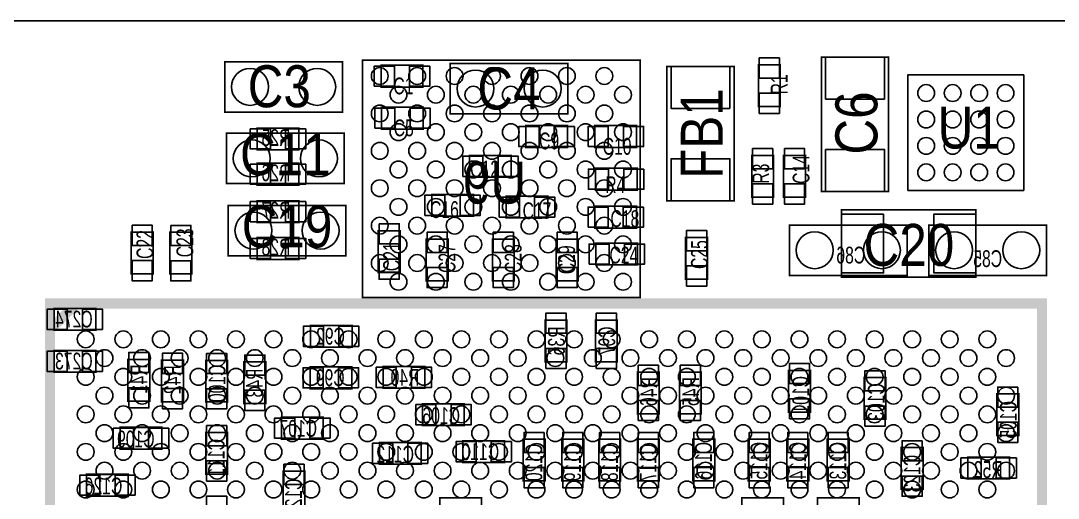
# Model space of a CAD drawing. Extents: x -1181 to 984, y -394 to 394.
# Drawn here: x -280 to 338, y 109 to 394 of the extents above; entities that cross this region are included whole.
import ezdxf
from ezdxf.enums import TextEntityAlignment as Align

# ---------------------------------------------------------------- set-up
doc = ezdxf.new("R2010")
doc.units = 0
for name, color, linetype in [('BG_OUTLINE', 1, 'CONTINUOUS'), ('PG_ASSEMBLY_BOTTOM', 2, 'CONTINUOUS'), ('PG_ASSEMBLY_TOP', 3, 'CONTINUOUS'), ('PIN_BOTTOM', 5, 'CONTINUOUS'), ('PIN_TOP', 4, 'CONTINUOUS'), ('RD_ASSEMBLY_BOTTOM', 6, 'CONTINUOUS'), ('RD_ASSEMBLY_TOP', 7, 'CONTINUOUS')]:
    doc.layers.add(name, color=color, linetype=linetype)

msp = doc.modelspace()

# ---------------------------------------------------------------- linework, layer by layer
at = {"layer": 'BG_OUTLINE'}
msp.add_lwpolyline([(984.25, -393.7), (984.25, 393.7), (-1181.1, 393.7), (-1181.1, -393.7)], close=True, dxfattribs=at)
at = {"layer": 'PG_ASSEMBLY_BOTTOM', "const_width": 1}
for points in [[(89.18, 228.83), (-76.18, 228.83), (-76.18, 370.17), (89.18, 370.17)], [(-138.87, 316.8), (-114.07, 316.8), (-114.07, 329.8), (-138.87, 329.8)], [(-138.87, 295.8), (-114.07, 295.8), (-114.07, 308.8), (-138.87, 308.8)], [(-138.87, 273.5), (-114.07, 273.5), (-114.07, 286.5), (-138.87, 286.5)], [(248, 272), (178, 272), (178, 242), (248, 242)], [(261, 242), (331, 242), (331, 272), (261, 272)], [(-138.87, 251.5), (-114.07, 251.5), (-114.07, 264.5), (-138.87, 264.5)], [(-235, 222.3), (-259.8, 222.3), (-259.8, 209.3), (-235, 209.3)], [(-82.41, 212.2), (-107.21, 212.2), (-107.21, 199.2), (-82.41, 199.2)], [(45.5, 190.6), (45.5, 215.4), (32.5, 215.4), (32.5, 190.6)], [(75.5, 190.6), (75.5, 215.4), (62.5, 215.4), (62.5, 190.6)], [(-235, 197.3), (-259.8, 197.3), (-259.8, 184.3), (-235, 184.3)], [(-202.8, 167.17), (-202.8, 191.97), (-215.8, 191.97), (-215.8, 167.17)], [(-182.8, 166.71), (-182.8, 191.51), (-195.8, 191.51), (-195.8, 166.71)], [(-156.5, 166.6), (-156.5, 191.4), (-169.5, 191.4), (-169.5, 166.6)], [(-133.8, 165.67), (-133.8, 190.47), (-146.8, 190.47), (-146.8, 165.67)], [(-82.6, 187.5), (-107.4, 187.5), (-107.4, 174.5), (-82.6, 174.5)], [(-63.95, 174.8), (-39.15, 174.8), (-39.15, 187.8), (-63.95, 187.8)], [(190.5, 160.6), (190.5, 185.4), (177.5, 185.4), (177.5, 160.6)], [(100.5, 159.6), (100.5, 184.4), (87.5, 184.4), (87.5, 159.6)], [(125.5, 159.6), (125.5, 184.4), (112.5, 184.4), (112.5, 159.6)], [(235.41, 156.3), (235.41, 181.1), (222.41, 181.1), (222.41, 156.3)], [(301.5, 171.4), (301.5, 146.6), (314.5, 146.6), (314.5, 171.4)], [(-40.4, 152.5), (-15.6, 152.5), (-15.6, 165.5), (-40.4, 165.5)], [(-99.6, 157.5), (-124.4, 157.5), (-124.4, 144.5), (-99.6, 144.5)], [(-220.4, 138.5), (-195.6, 138.5), (-195.6, 151.5), (-220.4, 151.5)], [(-169.5, 148.4), (-169.5, 123.6), (-156.5, 123.6), (-156.5, 148.4)], [(-41.3, 142.49), (-66.1, 142.49), (-66.1, 129.49), (-41.3, 129.49)], [(8.4, 143.5), (-16.4, 143.5), (-16.4, 130.5), (8.4, 130.5)], [(19.5, 144.4), (19.5, 119.6), (32.5, 119.6), (32.5, 144.4)], [(42.5, 144.4), (42.5, 119.6), (55.5, 119.6), (55.5, 144.4)], [(64.5, 144.4), (64.5, 119.6), (77.5, 119.6), (77.5, 144.4)], [(87.5, 144.4), (87.5, 119.6), (100.5, 119.6), (100.5, 144.4)], [(120.5, 144.4), (120.5, 119.6), (133.5, 119.6), (133.5, 144.4)], [(153.5, 144.4), (153.5, 119.6), (166.5, 119.6), (166.5, 144.4)], [(176.5, 144.4), (176.5, 119.6), (189.5, 119.6), (189.5, 144.4)], [(200.5, 144.4), (200.5, 119.6), (213.5, 119.6), (213.5, 144.4)], [(244.5, 139.4), (244.5, 114.6), (257.5, 114.6), (257.5, 139.4)], [(284.15, 120.8), (308.95, 120.8), (308.95, 133.8), (284.15, 133.8)], [(-215.6, 123.5), (-240.4, 123.5), (-240.4, 110.5), (-215.6, 110.5)], [(-110.5, 100.6), (-110.5, 125.4), (-123.5, 125.4), (-123.5, 100.6)], [(-5.3, 109.43), (-30.1, 109.43), (-30.1, 96.43), (-5.3, 96.43)], [(149.6, 96.5), (174.4, 96.5), (174.4, 109.5), (149.6, 109.5)], [(194.6, 96.5), (219.4, 96.5), (219.4, 109.5), (194.6, 109.5)]]:
    msp.add_lwpolyline(points, close=True, dxfattribs=at)
at = {"layer": 'PG_ASSEMBLY_TOP'}
for points, const_width in [([(197, 292), (197, 372), (237, 372), (237, 292)], 1), ([(-158.14, 369.3), (-88.14, 369.3), (-88.14, 339.3), (-158.14, 339.3)], 1), ([(-65.03, 367.2), (-40.23, 367.2), (-40.23, 354.2), (-65.03, 354.2)], 1), ([(-23.9, 368.3), (46.1, 368.3), (46.1, 338.3), (-23.9, 338.3)], 1), ([(145, 366.5), (145, 286.5), (105, 286.5), (105, 366.5)], 1), ([(159.5, 342.6), (159.5, 367.4), (172.5, 367.4), (172.5, 342.6)], 1), ([(-64.81, 342.2), (-40.01, 342.2), (-40.01, 329.2), (-64.81, 329.2)], 1), ([(45.85, 318.2), (21.05, 318.2), (21.05, 331.2), (45.85, 331.2)], 1), ([(62.19, 331.2), (86.99, 331.2), (86.99, 318.2), (62.19, 318.2)], 1), ([(-87.1, 296.7), (-157.1, 296.7), (-157.1, 326.7), (-87.1, 326.7)], 1), ([(-12.4, 313.5), (12.4, 313.5), (12.4, 300.5), (-12.4, 300.5)], 1), ([(168.5, 313.4), (168.5, 288.6), (155.5, 288.6), (155.5, 313.4)], 1), ([(187.5, 313.4), (187.5, 288.6), (174.5, 288.6), (174.5, 313.4)], 1), ([(87.25, 292.8), (62.45, 292.8), (62.45, 305.8), (87.25, 305.8)], 1), ([(-34.99, 290.2), (-10.19, 290.2), (-10.19, 277.2), (-34.99, 277.2)], 1), ([(-86.1, 253.7), (-156.1, 253.7), (-156.1, 283.7), (-86.1, 283.7)], 1), ([(9.31, 289.2), (34.11, 289.2), (34.11, 276.2), (9.31, 276.2)], 1), ([(62.17, 283.2), (86.97, 283.2), (86.97, 270.2), (62.17, 270.2)], 1), ([(209, 281), (289, 281), (289, 241), (209, 241)], 1), ([(-200.8, 267.73), (-200.8, 242.93), (-213.8, 242.93), (-213.8, 267.73)], 1), ([(-177.8, 267.67), (-177.8, 242.87), (-190.8, 242.87), (-190.8, 267.67)], 1), ([(-53.8, 268.63), (-53.8, 243.83), (-66.8, 243.83), (-66.8, 268.63)], 1), ([(-38.2, 238.83), (-38.2, 263.63), (-25.2, 263.63), (-25.2, 238.83)], 1), ([(1.2, 238.83), (1.2, 263.63), (14.2, 263.63), (14.2, 238.83)], 1), ([(52.2, 263.63), (52.2, 238.83), (39.2, 238.83), (39.2, 263.63)], 1), ([(62.81, 261.2), (87.61, 261.2), (87.61, 248.2), (62.81, 248.2)], 1), ([(129.2, 264.57), (129.2, 239.77), (116.2, 239.77), (116.2, 264.57)], 1), ([(-262.28, 225.28), (-262.28, -365.28), (328.28, -365.28), (328.28, 225.28)], 6)]:
    msp.add_lwpolyline(points, close=True, dxfattribs=dict(at, const_width=const_width))
for points in [[(317.5, 361.5), (248.5, 361.5), (248.5, 292.5)], [(317.5, 292.5), (317.5, 361.5)], [(248.5, 292.5), (317.5, 292.5)]]:
    msp.add_lwpolyline(points, dxfattribs=at)
at = {"layer": 'PG_ASSEMBLY_TOP', "const_width": 6}
msp.add_lwpolyline([(-262.28, 205.59), (-262.28, 209.53), (-246.53, 225.28)], dxfattribs=at)
at = {"layer": 'PIN_BOTTOM'}
for points in [[(-142.98, 329.3), (-142.98, 317.3), (-130.98, 317.3), (-130.98, 329.3)], [(-121.96, 329.3), (-121.96, 317.3), (-109.96, 317.3), (-109.96, 329.3)], [(-142.98, 308.3), (-142.98, 296.3), (-130.98, 296.3), (-130.98, 308.3)], [(-121.96, 308.3), (-121.96, 296.3), (-109.96, 296.3), (-109.96, 308.3)], [(-142.98, 286), (-142.98, 274), (-130.98, 274), (-130.98, 286)], [(-121.96, 286), (-121.96, 274), (-109.96, 274), (-109.96, 286)], [(-142.98, 264), (-142.98, 252), (-130.98, 252), (-130.98, 264)], [(-121.96, 264), (-121.96, 252), (-109.96, 252), (-109.96, 264)], [(-251.91, 209.8), (-251.91, 221.8), (-263.91, 221.8), (-263.91, 209.8)], [(-230.89, 209.8), (-230.89, 221.8), (-242.89, 221.8), (-242.89, 209.8)], [(33, 207.51), (45, 207.51), (45, 219.51), (33, 219.51)], [(63, 207.51), (75, 207.51), (75, 219.51), (63, 219.51)], [(-99.32, 199.7), (-99.32, 211.7), (-111.32, 211.7), (-111.32, 199.7)], [(-78.3, 199.7), (-78.3, 211.7), (-90.3, 211.7), (-90.3, 199.7)], [(33, 186.49), (45, 186.49), (45, 198.49), (33, 198.49)], [(63, 186.49), (75, 186.49), (75, 198.49), (63, 198.49)], [(-251.91, 184.8), (-251.91, 196.8), (-263.91, 196.8), (-263.91, 184.8)], [(-230.89, 184.8), (-230.89, 196.8), (-242.89, 196.8), (-242.89, 184.8)], [(-215.3, 184.08), (-203.3, 184.08), (-203.3, 196.08), (-215.3, 196.08)], [(-195.3, 183.62), (-183.3, 183.62), (-183.3, 195.62), (-195.3, 195.62)], [(-169, 183.51), (-157, 183.51), (-157, 195.51), (-169, 195.51)], [(-146.3, 182.58), (-134.3, 182.58), (-134.3, 194.58), (-146.3, 194.58)], [(-99.51, 175), (-99.51, 187), (-111.51, 187), (-111.51, 175)], [(-78.49, 175), (-78.49, 187), (-90.49, 187), (-90.49, 175)], [(-68.06, 187.3), (-68.06, 175.3), (-56.06, 175.3), (-56.06, 187.3)], [(-47.04, 187.3), (-47.04, 175.3), (-35.04, 175.3), (-35.04, 187.3)], [(88, 176.51), (100, 176.51), (100, 188.51), (88, 188.51)], [(113, 176.51), (125, 176.51), (125, 188.51), (113, 188.51)], [(178, 177.51), (190, 177.51), (190, 189.51), (178, 189.51)], [(222.91, 173.21), (234.91, 173.21), (234.91, 185.21), (222.91, 185.21)], [(-215.3, 163.06), (-203.3, 163.06), (-203.3, 175.06), (-215.3, 175.06)], [(-195.3, 162.6), (-183.3, 162.6), (-183.3, 174.6), (-195.3, 174.6)], [(-169, 162.49), (-157, 162.49), (-157, 174.49), (-169, 174.49)], [(-146.3, 161.56), (-134.3, 161.56), (-134.3, 173.56), (-146.3, 173.56)], [(314, 175.51), (302, 175.51), (302, 163.51), (314, 163.51)], [(88, 155.49), (100, 155.49), (100, 167.49), (88, 167.49)], [(113, 155.49), (125, 155.49), (125, 167.49), (113, 167.49)], [(178, 156.49), (190, 156.49), (190, 168.49), (178, 168.49)], [(-44.51, 165), (-44.51, 153), (-32.51, 153), (-32.51, 165)], [(-23.49, 165), (-23.49, 153), (-11.49, 153), (-11.49, 165)], [(222.91, 152.19), (234.91, 152.19), (234.91, 164.19), (222.91, 164.19)], [(-116.51, 145), (-116.51, 157), (-128.51, 157), (-128.51, 145)], [(-95.49, 145), (-95.49, 157), (-107.49, 157), (-107.49, 145)], [(314, 154.49), (302, 154.49), (302, 142.49), (314, 142.49)], [(-224.51, 151), (-224.51, 139), (-212.51, 139), (-212.51, 151)], [(-203.49, 151), (-203.49, 139), (-191.49, 139), (-191.49, 151)], [(-157, 152.51), (-169, 152.51), (-169, 140.51), (-157, 140.51)], [(32, 148.51), (20, 148.51), (20, 136.51), (32, 136.51)], [(55, 148.51), (43, 148.51), (43, 136.51), (55, 136.51)], [(77, 148.51), (65, 148.51), (65, 136.51), (77, 136.51)], [(100, 148.51), (88, 148.51), (88, 136.51), (100, 136.51)], [(133, 148.51), (121, 148.51), (121, 136.51), (133, 136.51)], [(166, 148.51), (154, 148.51), (154, 136.51), (166, 136.51)], [(189, 148.51), (177, 148.51), (177, 136.51), (189, 136.51)], [(213, 148.51), (201, 148.51), (201, 136.51), (213, 136.51)], [(-8.51, 131), (-8.51, 143), (-20.51, 143), (-20.51, 131)], [(12.51, 131), (12.51, 143), (0.51, 143), (0.51, 131)], [(257, 143.51), (245, 143.51), (245, 131.51), (257, 131.51)], [(-58.21, 129.99), (-58.21, 141.99), (-70.21, 141.99), (-70.21, 129.99)], [(-37.19, 129.99), (-37.19, 141.99), (-49.19, 141.99), (-49.19, 129.99)], [(-157, 131.49), (-169, 131.49), (-169, 119.49), (-157, 119.49)], [(280.04, 133.3), (280.04, 121.3), (292.04, 121.3), (292.04, 133.3)], [(301.06, 133.3), (301.06, 121.3), (313.06, 121.3), (313.06, 133.3)], [(-123, 117.51), (-111, 117.51), (-111, 129.51), (-123, 129.51)], [(32, 127.49), (20, 127.49), (20, 115.49), (32, 115.49)], [(55, 127.49), (43, 127.49), (43, 115.49), (55, 115.49)], [(77, 127.49), (65, 127.49), (65, 115.49), (77, 115.49)], [(100, 127.49), (88, 127.49), (88, 115.49), (100, 115.49)], [(133, 127.49), (121, 127.49), (121, 115.49), (133, 115.49)], [(166, 127.49), (154, 127.49), (154, 115.49), (166, 115.49)], [(189, 127.49), (177, 127.49), (177, 115.49), (189, 115.49)], [(213, 127.49), (201, 127.49), (201, 115.49), (213, 115.49)], [(-232.51, 111), (-232.51, 123), (-244.51, 123), (-244.51, 111)], [(-211.49, 111), (-211.49, 123), (-223.49, 123), (-223.49, 111)], [(257, 122.49), (245, 122.49), (245, 110.49), (257, 110.49)], [(-157, 110.51), (-169, 110.51), (-169, 98.51), (-157, 98.51)]]:
    msp.add_lwpolyline(points, close=True, dxfattribs=at)
for centre, radius in [((-65.92, 360.78), 5), ((-43.64, 360.78), 5), ((-21.35, 360.78), 5), ((0.93, 360.78), 5), ((23.21, 360.78), 5), ((45.5, 360.78), 5), ((67.78, 360.78), 5), ((-54.78, 349.64), 5), ((-32.5, 349.64), 5), ((-10.21, 349.64), 5), ((12.07, 349.64), 5), ((34.35, 349.64), 5), ((56.64, 349.64), 5), ((78.92, 349.64), 5), ((-65.92, 338.5), 5), ((-43.64, 338.5), 5), ((-21.35, 338.5), 5), ((0.93, 338.5), 5), ((23.21, 338.5), 5), ((45.5, 338.5), 5), ((67.78, 338.5), 5), ((-54.78, 327.35), 5), ((-32.5, 327.35), 5), ((-10.21, 327.35), 5), ((12.07, 327.35), 5), ((34.35, 327.35), 5), ((56.64, 327.35), 5), ((78.92, 327.35), 5), ((-65.92, 316.21), 5), ((-43.64, 316.21), 5), ((-21.35, 316.21), 5), ((0.93, 316.21), 5), ((23.21, 316.21), 5), ((45.5, 316.21), 5), ((67.78, 316.21), 5), ((-54.78, 305.07), 5), ((-32.5, 305.07), 5), ((-10.21, 305.07), 5), ((12.07, 305.07), 5), ((34.35, 305.07), 5), ((56.64, 305.07), 5), ((78.92, 305.07), 5), ((-65.92, 293.93), 5), ((-43.64, 293.93), 5), ((-21.35, 293.93), 5), ((0.93, 293.93), 5), ((23.21, 293.93), 5), ((45.5, 293.93), 5), ((67.78, 293.93), 5), ((-54.78, 282.79), 5), ((-32.5, 282.79), 5), ((-10.21, 282.79), 5), ((12.07, 282.79), 5), ((34.35, 282.79), 5), ((56.64, 282.79), 5), ((78.92, 282.79), 5), ((-65.92, 271.65), 5), ((-43.64, 271.65), 5), ((-21.35, 271.65), 5), ((0.93, 271.65), 5), ((23.21, 271.65), 5), ((45.5, 271.65), 5), ((67.78, 271.65), 5), ((193, 257), 11), ((233, 257), 11), ((276, 257), 11), ((316, 257), 11), ((-54.78, 260.5), 5), ((-32.5, 260.5), 5), ((-10.21, 260.5), 5), ((12.07, 260.5), 5), ((34.35, 260.5), 5), ((56.64, 260.5), 5), ((78.92, 260.5), 5), ((-65.92, 249.36), 5), ((-43.64, 249.36), 5), ((-21.35, 249.36), 5), ((0.93, 249.36), 5), ((23.21, 249.36), 5), ((45.5, 249.36), 5), ((67.78, 249.36), 5), ((-54.78, 238.22), 5), ((-32.5, 238.22), 5), ((-10.21, 238.22), 5), ((12.07, 238.22), 5), ((34.35, 238.22), 5), ((56.64, 238.22), 5), ((78.92, 238.22), 5)]:
    msp.add_circle(centre, radius, dxfattribs=at)
at = {"layer": 'PIN_TOP'}
for points in [[(172, 359.51), (160, 359.51), (160, 371.51), (172, 371.51)], [(199.5, 372), (234.5, 372), (234.5, 347), (199.5, 347)], [(-69.14, 354.7), (-69.14, 366.7), (-57.14, 366.7), (-57.14, 354.7)], [(-48.12, 354.7), (-48.12, 366.7), (-36.12, 366.7), (-36.12, 354.7)], [(142.5, 341.5), (107.5, 341.5), (107.5, 366.5), (142.5, 366.5)], [(172, 338.49), (160, 338.49), (160, 350.49), (172, 350.49)], [(-68.92, 329.7), (-68.92, 341.7), (-56.92, 341.7), (-56.92, 329.7)], [(-47.9, 329.7), (-47.9, 341.7), (-35.9, 341.7), (-35.9, 329.7)], [(28.94, 330.7), (28.94, 318.7), (16.94, 318.7), (16.94, 330.7)], [(49.96, 330.7), (49.96, 318.7), (37.96, 318.7), (37.96, 330.7)], [(58.08, 318.7), (58.08, 330.7), (70.08, 330.7), (70.08, 318.7)], [(79.1, 318.7), (79.1, 330.7), (91.1, 330.7), (91.1, 318.7)], [(156, 317.51), (168, 317.51), (168, 305.51), (156, 305.51)], [(175, 317.51), (187, 317.51), (187, 305.51), (175, 305.51)], [(199.5, 317), (234.5, 317), (234.5, 292), (199.5, 292)], [(-16.51, 301), (-16.51, 313), (-4.51, 313), (-4.51, 301)], [(4.51, 301), (4.51, 313), (16.51, 313), (16.51, 301)], [(142.5, 286.5), (107.5, 286.5), (107.5, 311.5), (142.5, 311.5)], [(70.34, 305.3), (70.34, 293.3), (58.34, 293.3), (58.34, 305.3)], [(91.36, 305.3), (91.36, 293.3), (79.36, 293.3), (79.36, 305.3)], [(156, 296.49), (168, 296.49), (168, 284.49), (156, 284.49)], [(175, 296.49), (187, 296.49), (187, 284.49), (175, 284.49)], [(-39.1, 277.7), (-39.1, 289.7), (-27.1, 289.7), (-27.1, 277.7)], [(-18.08, 277.7), (-18.08, 289.7), (-6.08, 289.7), (-6.08, 277.7)], [(5.2, 276.7), (5.2, 288.7), (17.2, 288.7), (17.2, 276.7)], [(26.22, 276.7), (26.22, 288.7), (38.22, 288.7), (38.22, 276.7)], [(58.06, 270.7), (58.06, 282.7), (70.06, 282.7), (70.06, 270.7)], [(79.08, 270.7), (79.08, 282.7), (91.08, 282.7), (91.08, 270.7)], [(234, 278.5), (234, 243.5), (209, 243.5), (209, 278.5)], [(289, 278.5), (289, 243.5), (264, 243.5), (264, 278.5)], [(-213.3, 271.84), (-201.3, 271.84), (-201.3, 259.84), (-213.3, 259.84)], [(-190.3, 271.78), (-178.3, 271.78), (-178.3, 259.78), (-190.3, 259.78)], [(-66.3, 272.74), (-54.3, 272.74), (-54.3, 260.74), (-66.3, 260.74)], [(-25.7, 255.74), (-37.7, 255.74), (-37.7, 267.74), (-25.7, 267.74)], [(13.7, 255.74), (1.7, 255.74), (1.7, 267.74), (13.7, 267.74)], [(39.7, 267.74), (51.7, 267.74), (51.7, 255.74), (39.7, 255.74)], [(116.7, 268.68), (128.7, 268.68), (128.7, 256.68), (116.7, 256.68)], [(58.7, 248.7), (58.7, 260.7), (70.7, 260.7), (70.7, 248.7)], [(79.72, 248.7), (79.72, 260.7), (91.72, 260.7), (91.72, 248.7)], [(-213.3, 250.82), (-201.3, 250.82), (-201.3, 238.82), (-213.3, 238.82)], [(-190.3, 250.76), (-178.3, 250.76), (-178.3, 238.76), (-190.3, 238.76)], [(-66.3, 251.72), (-54.3, 251.72), (-54.3, 239.72), (-66.3, 239.72)], [(116.7, 247.66), (128.7, 247.66), (128.7, 235.66), (116.7, 235.66)], [(-25.7, 234.72), (-37.7, 234.72), (-37.7, 246.72), (-25.7, 246.72)], [(13.7, 234.72), (1.7, 234.72), (1.7, 246.72), (13.7, 246.72)], [(39.7, 246.72), (51.7, 246.72), (51.7, 234.72), (39.7, 234.72)]]:
    msp.add_lwpolyline(points, close=True, dxfattribs=at)
for centre, radius in [((-143.14, 354.3), 11), ((-103.14, 354.3), 11), ((-8.9, 353.3), 11), ((31.1, 353.3), 11), ((259.38, 350.63), 5), ((275.13, 350.63), 5), ((290.88, 350.63), 5), ((306.63, 350.63), 5), ((259.38, 334.88), 5), ((275.13, 334.88), 5), ((290.88, 334.88), 5), ((306.63, 334.88), 5), ((-142.1, 311.7), 11), ((-102.1, 311.7), 11), ((259.38, 319.13), 5), ((275.13, 319.13), 5), ((290.88, 319.13), 5), ((306.63, 319.13), 5), ((259.38, 303.38), 5), ((275.13, 303.38), 5), ((290.88, 303.38), 5), ((306.63, 303.38), 5), ((-141.1, 268.7), 11), ((-101.1, 268.7), 11), ((-240.94, 203.94), 5), ((-218.57, 203.94), 5), ((-196.21, 203.94), 5), ((-173.85, 203.94), 5), ((-151.49, 203.94), 5), ((-129.13, 203.94), 5), ((-106.76, 203.94), 5), ((-84.4, 203.94), 5), ((-62.04, 203.94), 5), ((-39.68, 203.94), 5), ((-17.31, 203.94), 5), ((5.05, 203.94), 5), ((27.41, 203.94), 5), ((49.77, 203.94), 5), ((72.13, 203.94), 5), ((94.5, 203.94), 5), ((116.86, 203.94), 5), ((139.22, 203.94), 5), ((161.58, 203.94), 5), ((183.94, 203.94), 5), ((206.31, 203.94), 5), ((228.67, 203.94), 5), ((251.03, 203.94), 5), ((273.39, 203.94), 5), ((295.76, 203.94), 5), ((-229.76, 192.76), 5), ((-207.39, 192.76), 5), ((-185.03, 192.76), 5), ((-162.67, 192.76), 5), ((-140.31, 192.76), 5), ((-117.94, 192.76), 5), ((-95.58, 192.76), 5), ((-73.22, 192.76), 5), ((-50.86, 192.76), 5), ((-28.5, 192.76), 5), ((-6.13, 192.76), 5), ((16.23, 192.76), 5), ((38.59, 192.76), 5), ((60.95, 192.76), 5), ((83.31, 192.76), 5), ((105.68, 192.76), 5), ((128.04, 192.76), 5), ((150.4, 192.76), 5), ((172.76, 192.76), 5), ((195.13, 192.76), 5), ((217.49, 192.76), 5), ((239.85, 192.76), 5), ((262.21, 192.76), 5), ((284.57, 192.76), 5), ((306.94, 192.76), 5), ((-240.94, 181.57), 5), ((-218.57, 181.57), 5), ((-196.21, 181.57), 5), ((-173.85, 181.57), 5), ((-151.49, 181.57), 5), ((-129.13, 181.57), 5), ((-106.76, 181.57), 5), ((-84.4, 181.57), 5), ((-62.04, 181.57), 5), ((-39.68, 181.57), 5), ((-17.31, 181.57), 5), ((5.05, 181.57), 5), ((27.41, 181.57), 5), ((49.77, 181.57), 5), ((72.13, 181.57), 5), ((94.5, 181.57), 5), ((116.86, 181.57), 5), ((139.22, 181.57), 5), ((161.58, 181.57), 5), ((183.94, 181.57), 5), ((206.31, 181.57), 5), ((228.67, 181.57), 5), ((251.03, 181.57), 5), ((273.39, 181.57), 5), ((295.76, 181.57), 5), ((-229.76, 170.39), 5), ((-207.39, 170.39), 5), ((-185.03, 170.39), 5), ((-162.67, 170.39), 5), ((-140.31, 170.39), 5), ((-117.94, 170.39), 5), ((-95.58, 170.39), 5), ((-73.22, 170.39), 5), ((-50.86, 170.39), 5), ((-28.5, 170.39), 5), ((-6.13, 170.39), 5), ((16.23, 170.39), 5), ((38.59, 170.39), 5), ((60.95, 170.39), 5), ((83.31, 170.39), 5), ((105.68, 170.39), 5), ((128.04, 170.39), 5), ((150.4, 170.39), 5), ((172.76, 170.39), 5), ((195.13, 170.39), 5), ((217.49, 170.39), 5), ((239.85, 170.39), 5), ((262.21, 170.39), 5), ((284.57, 170.39), 5), ((306.94, 170.39), 5), ((-240.94, 159.21), 5), ((-218.57, 159.21), 5), ((-196.21, 159.21), 5), ((-173.85, 159.21), 5), ((-151.49, 159.21), 5), ((-129.13, 159.21), 5), ((-106.76, 159.21), 5), ((-84.4, 159.21), 5), ((-62.04, 159.21), 5), ((-39.68, 159.21), 5), ((-17.31, 159.21), 5), ((5.05, 159.21), 5), ((27.41, 159.21), 5), ((49.77, 159.21), 5), ((72.13, 159.21), 5), ((94.5, 159.21), 5), ((116.86, 159.21), 5), ((139.22, 159.21), 5), ((161.58, 159.21), 5), ((183.94, 159.21), 5), ((206.31, 159.21), 5), ((228.67, 159.21), 5), ((251.03, 159.21), 5), ((273.39, 159.21), 5), ((295.76, 159.21), 5), ((-229.76, 148.03), 5), ((-207.39, 148.03), 5), ((-185.03, 148.03), 5), ((-162.67, 148.03), 5), ((-140.31, 148.03), 5), ((-117.94, 148.03), 5), ((-95.58, 148.03), 5), ((-73.22, 148.03), 5), ((-50.86, 148.03), 5), ((-28.5, 148.03), 5), ((-6.13, 148.03), 5), ((16.23, 148.03), 5), ((38.59, 148.03), 5), ((60.95, 148.03), 5), ((83.31, 148.03), 5), ((105.68, 148.03), 5), ((128.04, 148.03), 5), ((150.4, 148.03), 5), ((172.76, 148.03), 5), ((195.13, 148.03), 5), ((217.49, 148.03), 5), ((239.85, 148.03), 5), ((262.21, 148.03), 5), ((284.57, 148.03), 5), ((306.94, 148.03), 5), ((-240.94, 136.85), 5), ((-218.57, 136.85), 5), ((-196.21, 136.85), 5), ((-173.85, 136.85), 5), ((-151.49, 136.85), 5), ((-129.13, 136.85), 5), ((-106.76, 136.85), 5), ((-84.4, 136.85), 5), ((-62.04, 136.85), 5), ((-39.68, 136.85), 5), ((-17.31, 136.85), 5), ((5.05, 136.85), 5), ((27.41, 136.85), 5), ((49.77, 136.85), 5), ((72.13, 136.85), 5), ((94.5, 136.85), 5), ((116.86, 136.85), 5), ((139.22, 136.85), 5), ((161.58, 136.85), 5), ((183.94, 136.85), 5), ((206.31, 136.85), 5), ((228.67, 136.85), 5), ((251.03, 136.85), 5), ((273.39, 136.85), 5), ((295.76, 136.85), 5), ((-229.76, 125.67), 5), ((-207.39, 125.67), 5), ((-185.03, 125.67), 5), ((-162.67, 125.67), 5), ((-140.31, 125.67), 5), ((-117.94, 125.67), 5), ((-95.58, 125.67), 5), ((-73.22, 125.67), 5), ((-50.86, 125.67), 5), ((-28.5, 125.67), 5), ((-6.13, 125.67), 5), ((16.23, 125.67), 5), ((38.59, 125.67), 5), ((60.95, 125.67), 5), ((83.31, 125.67), 5), ((105.68, 125.67), 5), ((128.04, 125.67), 5), ((150.4, 125.67), 5), ((172.76, 125.67), 5), ((195.13, 125.67), 5), ((217.49, 125.67), 5), ((239.85, 125.67), 5), ((262.21, 125.67), 5), ((284.57, 125.67), 5), ((306.94, 125.67), 5), ((-240.94, 114.49), 5), ((-218.57, 114.49), 5), ((-196.21, 114.49), 5), ((-173.85, 114.49), 5), ((-151.49, 114.49), 5), ((-129.13, 114.49), 5), ((-106.76, 114.49), 5), ((-84.4, 114.49), 5), ((-62.04, 114.49), 5), ((-39.68, 114.49), 5), ((-17.31, 114.49), 5), ((5.05, 114.49), 5), ((27.41, 114.49), 5), ((49.77, 114.49), 5), ((72.13, 114.49), 5), ((94.5, 114.49), 5), ((116.86, 114.49), 5), ((139.22, 114.49), 5), ((161.58, 114.49), 5), ((183.94, 114.49), 5), ((206.31, 114.49), 5), ((228.67, 114.49), 5), ((251.03, 114.49), 5), ((273.39, 114.49), 5), ((295.76, 114.49), 5)]:
    msp.add_circle(centre, radius, dxfattribs=at)

# ---------------------------------------------------------------- texts
at = {"layer": 'RD_ASSEMBLY_BOTTOM', "text_generation_flag": 2, "width": 0.7}
for s, p in [('R25', (-127.68, 319.13)), ('R26', (-127.68, 298.13)), ('R27', (-127.68, 275.83)), ('R28', (-127.68, 253.83)), ('C86', (214.5, 249.1)), ('C85', (296, 247)), ('C274', (-247.99, 210.97)), ('C92', (-95.2, 200.77)), ('C273', (-247.99, 185.97)), ('C99', (-95.39, 176.07)), ('R40', (-50.9, 176.26)), ('C106', (-29.3, 153.46)), ('C107', (-114.4, 145.87)), ('C109', (-211.1, 139.57)), ('C110', (-6, 131.97)), ('C112', (-56.7, 130.47)), ('R52', (296.34, 121.35)), ('C126', (-230.3, 111.57))]:
    msp.add_text(s, height=10, dxfattribs=at).set_placement(p, align=Align.CENTER)
at = {"layer": 'RD_ASSEMBLY_BOTTOM', "text_generation_flag": 2, "width": 0.88}
msp.add_text('U9', height=25, dxfattribs=at).set_placement((21.2, 284.77))
at = {"layer": 'RD_ASSEMBLY_BOTTOM', "text_generation_flag": 2, "width": 0.7}
for s, p in [('R36', (44.23, 202.99)), ('C97', (74.23, 202.99)), ('R41', (-204.33, 180.36)), ('R42', (-184.33, 179.9)), ('C100', (-157.77, 177.7)), ('R43', (-135.57, 177.9)), ('R46', (99.13, 172.79)), ('R45', (124.13, 172.79)), ('C101', (189.73, 170.89)), ('C103', (234.64, 166.59)), ('C105', (313.24, 156)), ('C111', (-158.27, 133.4)), ('C116', (131.83, 131.61)), ('C115', (164.83, 131.61)), ('C114', (187.83, 131.61)), ('C113', (211.83, 131.61)), ('C120', (30.83, 130.61)), ('C119', (53.83, 130.61)), ('C118', (75.83, 130.61)), ('C117', (98.83, 130.61)), ('C123', (255.94, 124)), ('C128', (-112.26, 109.8))]:
    msp.add_text(s, height=10, rotation=90, dxfattribs=at).set_placement(p, align=Align.CENTER)
at = {"layer": 'RD_ASSEMBLY_TOP'}
for s, height, width, p in [('C3', 25, 0.88, (-125.7, 342.16)), ('C4', 25, 0.88, (11, 340.86)), ('C1', 10, 0.7, (-51.84, 349.87)), ('U1', 25, 0.88, (285, 317.57)), ('C5', 10, 0.7, (-51.62, 324.87)), ('C11', 25, 0.88, (-122.1, 301.7)), ('C9', 10, 0.7, (34.9, 317.1)), ('C10', 10, 0.7, (75.38, 313.87)), ('C12', 10, 0.7, (-3.5, 300.4)), ('R4', 10, 0.7, (74.3, 291)), ('C16', 10, 0.7, (-27.4, 276.2)), ('C17', 10, 0.7, (27.7, 275.5)), ('C19', 25, 0.88, (-121.1, 258.7)), ('C18', 10, 0.7, (80, 270.8)), ('C20', 25, 0.88, (249.1, 247.66)), ('C24', 10, 0.7, (79.4, 249.1))]:
    msp.add_text(s, height=height, dxfattribs=dict(at, width=width)).set_placement(p, align=Align.CENTER)
for s, height, width, p in [('R1', 10, 0.7, (176.83, 355.79)), ('FB1', 25, 0.88, (138.3, 326.5)), ('C6', 25, 0.88, (230.33, 332.8)), ('C14', 10, 0.7, (189.9, 305.1)), ('R3', 10, 0.7, (165.9, 302.6)), ('C22', 10, 0.7, (-200.7, 260.4)), ('C23', 10, 0.7, (-176.93, 261.38)), ('C21', 10, 0.7, (-53.9, 253.1)), ('C27', 10, 0.7, (-20.87, 252.02)), ('C28', 10, 0.7, (18.53, 252.02)), ('C29', 10, 0.7, (50.3, 251.3)), ('C25', 10, 0.7, (129.4, 254.4))]:
    msp.add_text(s, height=height, rotation=90, dxfattribs=dict(at, width=width)).set_placement(p, align=Align.CENTER)

doc.saveas('drawing.dxf')
